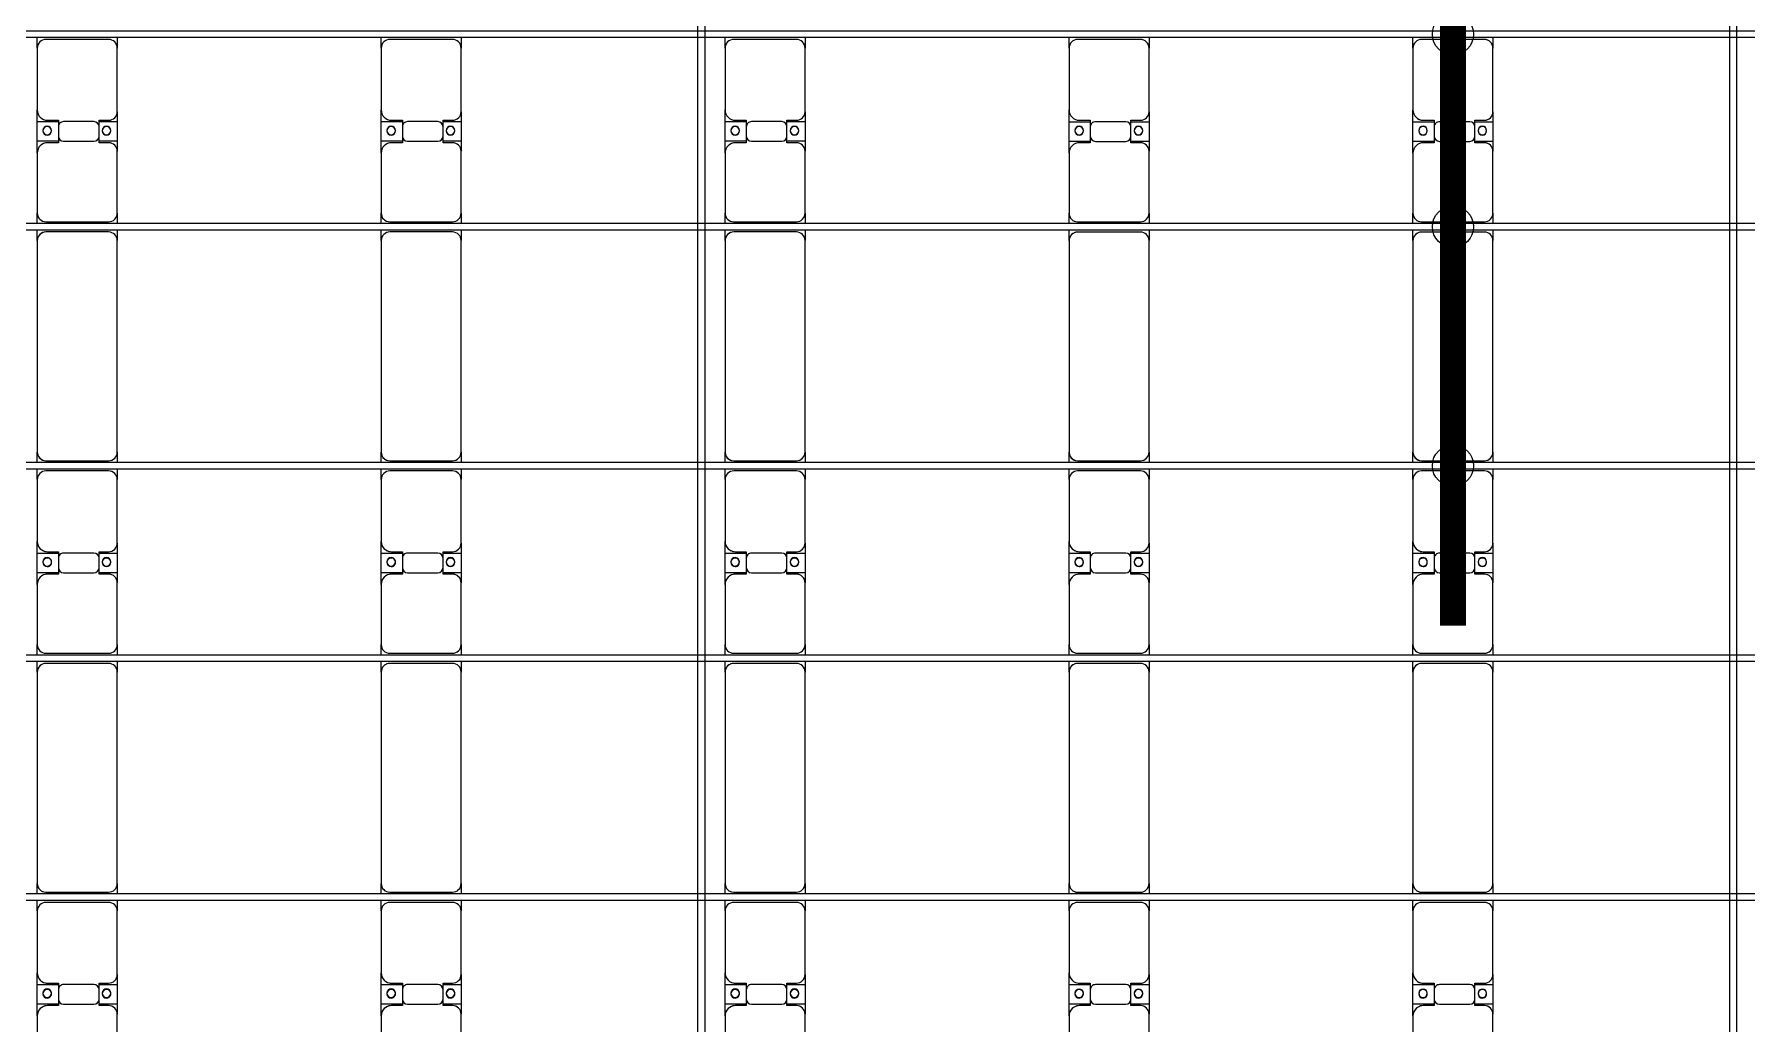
# Model space of a CAD drawing. Header units: millimetres. Extents: x -147246 to 112336, y -213734 to -86506.
# Drawn here: x -126364 to -116406, y -110382 to -104625 of the extents above; entities that cross this region are included whole.
import ezdxf

# ---------------------------------------------------------------- set-up
doc = ezdxf.new("R2010")
doc.units = ezdxf.units.MM
doc.layers.add('A-GENM', color=13, linetype='Continuous', lineweight=9)
doc.layers.add('S-BEAM', color=12, linetype='Continuous', lineweight=9)
doc.layers.add('GC-HOP 40x60 GIA CUONG', color=1, linetype='Continuous')

# ---------------------------------------------------------------- blocks, each defined once
blk = doc.blocks.new('Dai phao do pin - DẢI PHAO ĐỠ PIN-29641-BỐ TRÍ KHUNG KẾT CẤU BÈ PIN 05')
at = {"layer": 'A-GENM', "color": 7}
for p, q in [((8238.9, 223.4), (8299.7, 223.4)), ((8669.7, 223.4), (8299.7, 223.4)), ((8669.7, 223.4), (8842.2, 223.4)), ((8727.8, 223.4), (8900.3, 223.4)), ((8727.8, 118.2), (8727.8, 223.4)), ((8842.2, 223.4), (8842.2, 118.2)), ((9260.3, 223.4), (8900.3, 223.4)), ((9260.3, 223.4), (9318.9, 223.4)), ((9358.9, 223.4), (9419.7, 223.4)), ((10650.3, 223.4), (9419.7, 223.4)), ((10650.3, 223.4), (10708.9, 223.4)), ((10748.9, 223.4), (10809.7, 223.4)), ((11179.7, 223.4), (10809.7, 223.4)), ((11179.7, 223.4), (11352.2, 223.4)), ((11237.8, 223.4), (11410.3, 223.4)), ((11237.8, 118.2), (11237.8, 223.4)), ((11352.2, 223.4), (11352.2, 118.2)), ((11770.3, 223.4), (11410.3, 223.4)), ((11770.3, 223.4), (11828.9, 223.4)), ((11868.9, 223.4), (11929.7, 223.4)), ((13160.3, 223.4), (11929.7, 223.4)), ((13160.3, 223.4), (13218.9, 223.4)), ((13258.9, 223.4), (13319.7, 223.4)), ((13689.7, 223.4), (13319.7, 223.4)), ((13689.7, 223.4), (13862.2, 223.4)), ((13747.8, 223.4), (13920.3, 223.4)), ((13747.8, 118.2), (13747.8, 223.4)), ((13862.2, 223.4), (13862.2, 118.2)), ((14280.3, 223.4), (13920.3, 223.4)), ((8249.7, 173.4), (8249.7, -191.6)), ((8719.7, 118.2), (8719.7, 173.4)), ((8812.2, 118.2), (8719.7, 118.2)), ((8850.3, 118.2), (8757.8, 118.2)), ((8850.3, 173.4), (8850.3, 118.2)), ((9310.3, -191.6), (9310.3, 173.4)), ((9369.7, 173.4), (9369.7, -191.6)), ((10700.3, -191.6), (10700.3, 173.4)), ((10759.7, 173.4), (10759.7, -191.6)), ((11229.7, 118.2), (11229.7, 173.4)), ((11322.2, 118.2), (11229.7, 118.2)), ((11360.3, 118.2), (11267.8, 118.2)), ((11360.3, 173.4), (11360.3, 118.2)), ((11820.3, -191.6), (11820.3, 173.4)), ((11879.7, 173.4), (11879.7, -191.6)), ((13210.3, -191.6), (13210.3, 173.4)), ((13269.7, 173.4), (13269.7, -191.6)), ((13739.7, 118.2), (13739.7, 173.4)), ((13832.2, 118.2), (13739.7, 118.2)), ((13870.3, 118.2), (13777.8, 118.2)), ((13870.3, 173.4), (13870.3, 118.2)), ((8727.8, 88.2), (8727.8, -88.2)), ((8842.2, -88.2), (8842.2, 88.2)), ((11237.8, 88.2), (11237.8, -88.2)), ((11352.2, -88.2), (11352.2, 88.2)), ((13747.8, 88.2), (13747.8, -88.2)), ((13862.2, -88.2), (13862.2, 88.2)), ((8719.7, -181.6), (8719.7, -118.2)), ((8719.7, -118.2), (8812.2, -118.2)), ((8727.8, -241.6), (8727.8, -118.2)), ((8757.8, -118.2), (8850.3, -118.2)), ((8842.2, -118.2), (8842.2, -241.6)), ((8850.3, -118.2), (8850.3, -181.6)), ((11229.7, -181.6), (11229.7, -118.2)), ((11229.7, -118.2), (11322.2, -118.2)), ((11237.8, -241.6), (11237.8, -118.2)), ((11267.8, -118.2), (11360.3, -118.2)), ((11352.2, -118.2), (11352.2, -241.6)), ((11360.3, -118.2), (11360.3, -181.6)), ((13739.7, -181.6), (13739.7, -118.2)), ((13739.7, -118.2), (13832.2, -118.2)), ((13747.8, -241.6), (13747.8, -118.2)), ((13777.8, -118.2), (13870.3, -118.2)), ((13862.2, -118.2), (13862.2, -241.6)), ((13870.3, -118.2), (13870.3, -181.6)), ((8299.7, -241.6), (8238.9, -241.6)), ((8299.7, -241.6), (8659.7, -241.6)), ((8842.2, -241.6), (8659.7, -241.6)), ((8910.3, -241.6), (8727.8, -241.6)), ((8910.3, -241.6), (9260.3, -241.6)), ((9318.9, -241.6), (9260.3, -241.6)), ((9419.7, -241.6), (9358.9, -241.6)), ((9419.7, -241.6), (10650.3, -241.6)), ((10708.9, -241.6), (10650.3, -241.6)), ((10809.7, -241.6), (10748.9, -241.6)), ((10809.7, -241.6), (11169.7, -241.6)), ((11352.2, -241.6), (11169.7, -241.6)), ((11420.3, -241.6), (11237.8, -241.6)), ((11420.3, -241.6), (11770.3, -241.6)), ((11828.9, -241.6), (11770.3, -241.6)), ((11929.7, -241.6), (11868.9, -241.6)), ((11929.7, -241.6), (13160.3, -241.6)), ((13218.9, -241.6), (13160.3, -241.6)), ((13319.7, -241.6), (13258.9, -241.6)), ((13319.7, -241.6), (13679.7, -241.6)), ((13862.2, -241.6), (13679.7, -241.6)), ((13930.3, -241.6), (13747.8, -241.6)), ((13930.3, -241.6), (14280.3, -241.6))]:
    blk.add_line(p, q, dxfattribs=at)
for centre, radius, start, end in [((8299.7, 173.4), 50, 90, 180), ((8299.7, 173.4), 50, 135, 180), ((8669.7, 173.4), 50, 0, 90), ((8669.7, 173.4), 50, 0, 45), ((8900.3, 173.4), 50, 90, 180), ((8900.3, 173.4), 50, 135, 180), ((9260.3, 173.4), 50, 360, 90), ((9260.3, 173.4), 50, 0, 45), ((9419.7, 173.4), 50, 90, 180), ((9419.7, 173.4), 50, 90, 180), ((10650.3, 173.4), 50, 0, 90), ((10650.3, 173.4), 50, 45, 90), ((10809.7, 173.4), 50, 90, 180), ((10809.7, 173.4), 50, 135, 180), ((11179.7, 173.4), 50, 360, 90), ((11179.7, 173.4), 50, 360, 45), ((11410.3, 173.4), 50, 90, 180), ((11410.3, 173.4), 50, 135, 180), ((11770.3, 173.4), 50, 0, 90), ((11770.3, 173.4), 50, 0, 45), ((11929.7, 173.4), 50, 90, 180), ((11929.7, 173.4), 50, 90, 180), ((13160.3, 173.4), 50, 0, 90), ((13160.3, 173.4), 50, 45, 90), ((13319.7, 173.4), 50, 90, 180), ((13319.7, 173.4), 50, 135, 180), ((13689.7, 173.4), 50, 360, 90), ((13689.7, 173.4), 50, 360, 45), ((13920.3, 173.4), 50, 90, 180), ((13920.3, 173.4), 50, 135, 180), ((8757.8, 88.2), 30, 90, 180), ((8778.6, 161.8), 25, 0, 180), ((8778.6, 161.8), 25, 180, 360), ((8781.4, 161.8), 25, 0, 180), ((8781.4, 161.8), 25, 180, 360), ((8812.2, 88.2), 30, 0, 90), ((11267.8, 88.2), 30, 90, 180), ((11288.6, 161.8), 25, 0, 180), ((11288.6, 161.8), 25, 180, 0), ((11291.4, 161.8), 25, 0, 180), ((11291.4, 161.8), 25, 180, 0), ((11322.2, 88.2), 30, 0, 90), ((13777.8, 88.2), 30, 90, 180), ((13798.6, 161.8), 25, 0, 180), ((13798.6, 161.8), 25, 180, 0), ((13801.4, 161.8), 25, 360, 180), ((13801.4, 161.8), 25, 180, 360), ((13832.2, 88.2), 30, 0, 90), ((8757.8, -88.2), 30, 180, 270), ((8812.2, -88.2), 30, 270, 360), ((11267.8, -88.2), 30, 180, 270), ((11322.2, -88.2), 30, 270, 360), ((13777.8, -88.2), 30, 180, 270), ((13832.2, -88.2), 30, 270, 0), ((8299.7, -191.6), 50, 180, 270), ((8299.7, -191.6), 50, 180, 225), ((8659.7, -181.6), 60, 270, 0), ((8659.7, -181.6), 60, 330, 0), ((8778.6, -183.2), 25, 0, 180), ((8778.6, -183.2), 25, 180, 0), ((8781.4, -183.2), 25, 0, 180), ((8781.4, -183.2), 25, 180, 0), ((8910.3, -181.6), 60, 180, 270), ((8910.3, -181.6), 60, 180, 210), ((9260.3, -191.6), 50, 270, 360), ((9260.3, -191.6), 50, 315, 0), ((9419.7, -191.6), 50, 180, 270), ((9419.7, -191.6), 50, 180, 255), ((10650.3, -191.6), 50, 270, 0), ((10809.7, -191.6), 50, 180, 270), ((10809.7, -191.6), 50, 180, 225), ((11169.7, -181.6), 60, 270, 360), ((11169.7, -181.6), 60, 330, 360), ((11288.6, -183.2), 25, 360, 180), ((11288.6, -183.2), 25, 180, 0), ((11291.4, -183.2), 25, 360, 180), ((11291.4, -183.2), 25, 180, 360), ((11420.3, -181.6), 60, 180, 270), ((11420.3, -181.6), 60, 180, 210), ((11770.3, -191.6), 50, 270, 0), ((11770.3, -191.6), 50, 315, 0), ((11929.7, -191.6), 50, 180, 270), ((11929.7, -191.6), 50, 180, 255), ((13160.3, -191.6), 50, 270, 0), ((13319.7, -191.6), 50, 180, 270), ((13319.7, -191.6), 50, 180, 225), ((13679.7, -181.6), 60, 270, 360), ((13679.7, -181.6), 60, 330, 360), ((13798.6, -183.2), 25, 0, 180), ((13798.6, -183.2), 25, 180, 0), ((13801.4, -183.2), 25, 360, 180), ((13801.4, -183.2), 25, 180, 0), ((13930.3, -181.6), 60, 180, 270), ((13930.3, -181.6), 60, 180, 210), ((10650.3, -191.6), 50, 270, 345), ((13160.3, -191.6), 50, 270, 345)]:
    blk.add_arc(centre, radius, start, end, dxfattribs=at)
blk = doc.blocks.new('Dai phao do pin - DẢI PHAO ĐỠ PIN-29672-BỐ TRÍ KHUNG KẾT CẤU BÈ PIN 05')
at = {"layer": 'A-GENM', "color": 7}
for p, q in [((8238.9, 223.4), (8299.7, 223.4)), ((8669.7, 223.4), (8299.7, 223.4)), ((8669.7, 223.4), (8842.2, 223.4)), ((8727.8, 223.4), (8900.3, 223.4)), ((8727.8, 118.2), (8727.8, 223.4)), ((8842.2, 223.4), (8842.2, 118.2)), ((9260.3, 223.4), (8900.3, 223.4)), ((9260.3, 223.4), (9318.9, 223.4)), ((9358.9, 223.4), (9419.7, 223.4)), ((10650.3, 223.4), (9419.7, 223.4)), ((10650.3, 223.4), (10708.9, 223.4)), ((10748.9, 223.4), (10809.7, 223.4)), ((11179.7, 223.4), (10809.7, 223.4)), ((11179.7, 223.4), (11352.2, 223.4)), ((11237.8, 223.4), (11410.3, 223.4)), ((11237.8, 118.2), (11237.8, 223.4)), ((11352.2, 223.4), (11352.2, 118.2)), ((11770.3, 223.4), (11410.3, 223.4)), ((11770.3, 223.4), (11828.9, 223.4)), ((11868.9, 223.4), (11929.7, 223.4)), ((13160.3, 223.4), (11929.7, 223.4)), ((13160.3, 223.4), (13218.9, 223.4)), ((13258.9, 223.4), (13319.7, 223.4)), ((13689.7, 223.4), (13319.7, 223.4)), ((13689.7, 223.4), (13862.2, 223.4)), ((13747.8, 223.4), (13920.3, 223.4)), ((13747.8, 118.2), (13747.8, 223.4)), ((13862.2, 223.4), (13862.2, 118.2)), ((14280.3, 223.4), (13920.3, 223.4)), ((8249.7, 173.4), (8249.7, -191.6)), ((8719.7, 118.2), (8719.7, 173.4)), ((8812.2, 118.2), (8719.7, 118.2)), ((8850.3, 118.2), (8757.8, 118.2)), ((8850.3, 173.4), (8850.3, 118.2)), ((9310.3, -191.6), (9310.3, 173.4)), ((9369.7, 173.4), (9369.7, -191.6)), ((10700.3, -191.6), (10700.3, 173.4)), ((10759.7, 173.4), (10759.7, -191.6)), ((11229.7, 118.2), (11229.7, 173.4)), ((11322.2, 118.2), (11229.7, 118.2)), ((11360.3, 118.2), (11267.8, 118.2)), ((11360.3, 173.4), (11360.3, 118.2)), ((11820.3, -191.6), (11820.3, 173.4)), ((11879.7, 173.4), (11879.7, -191.6)), ((13210.3, -191.6), (13210.3, 173.4)), ((13269.7, 173.4), (13269.7, -191.6)), ((13739.7, 118.2), (13739.7, 173.4)), ((13832.2, 118.2), (13739.7, 118.2)), ((13870.3, 118.2), (13777.8, 118.2)), ((13870.3, 173.4), (13870.3, 118.2)), ((8727.8, 88.2), (8727.8, -88.2)), ((8842.2, -88.2), (8842.2, 88.2)), ((11237.8, 88.2), (11237.8, -88.2)), ((11352.2, -88.2), (11352.2, 88.2)), ((13747.8, 88.2), (13747.8, -88.2)), ((13862.2, -88.2), (13862.2, 88.2)), ((8719.7, -181.6), (8719.7, -118.2)), ((8719.7, -118.2), (8812.2, -118.2)), ((8727.8, -241.6), (8727.8, -118.2)), ((8757.8, -118.2), (8850.3, -118.2)), ((8842.2, -118.2), (8842.2, -241.6)), ((8850.3, -118.2), (8850.3, -181.6)), ((11229.7, -181.6), (11229.7, -118.2)), ((11229.7, -118.2), (11322.2, -118.2)), ((11237.8, -241.6), (11237.8, -118.2)), ((11267.8, -118.2), (11360.3, -118.2)), ((11352.2, -118.2), (11352.2, -241.6)), ((11360.3, -118.2), (11360.3, -181.6)), ((13739.7, -181.6), (13739.7, -118.2)), ((13739.7, -118.2), (13832.2, -118.2)), ((13747.8, -241.6), (13747.8, -118.2)), ((13777.8, -118.2), (13870.3, -118.2)), ((13862.2, -118.2), (13862.2, -241.6)), ((13870.3, -118.2), (13870.3, -181.6)), ((8299.7, -241.6), (8238.9, -241.6)), ((8299.7, -241.6), (8659.7, -241.6)), ((8842.2, -241.6), (8659.7, -241.6)), ((8910.3, -241.6), (8727.8, -241.6)), ((8910.3, -241.6), (9260.3, -241.6)), ((9318.9, -241.6), (9260.3, -241.6)), ((9419.7, -241.6), (9358.9, -241.6)), ((9419.7, -241.6), (10650.3, -241.6)), ((10708.9, -241.6), (10650.3, -241.6)), ((10809.7, -241.6), (10748.9, -241.6)), ((10809.7, -241.6), (11169.7, -241.6)), ((11352.2, -241.6), (11169.7, -241.6)), ((11420.3, -241.6), (11237.8, -241.6)), ((11420.3, -241.6), (11770.3, -241.6)), ((11828.9, -241.6), (11770.3, -241.6)), ((11929.7, -241.6), (11868.9, -241.6)), ((11929.7, -241.6), (13160.3, -241.6)), ((13218.9, -241.6), (13160.3, -241.6)), ((13319.7, -241.6), (13258.9, -241.6)), ((13319.7, -241.6), (13679.7, -241.6)), ((13862.2, -241.6), (13679.7, -241.6)), ((13930.3, -241.6), (13747.8, -241.6)), ((13930.3, -241.6), (14280.3, -241.6))]:
    blk.add_line(p, q, dxfattribs=at)
for centre, radius, start, end in [((8299.7, 173.4), 50, 90, 180), ((8299.7, 173.4), 50, 135, 180), ((8669.7, 173.4), 50, 0, 90), ((8669.7, 173.4), 50, 0, 45), ((8900.3, 173.4), 50, 90, 180), ((8900.3, 173.4), 50, 135, 180), ((9260.3, 173.4), 50, 360, 90), ((9260.3, 173.4), 50, 0, 45), ((9419.7, 173.4), 50, 90, 180), ((9419.7, 173.4), 50, 90, 180), ((10650.3, 173.4), 50, 0, 90), ((10650.3, 173.4), 50, 45, 90), ((10809.7, 173.4), 50, 90, 180), ((10809.7, 173.4), 50, 135, 180), ((11179.7, 173.4), 50, 360, 90), ((11179.7, 173.4), 50, 360, 45), ((11410.3, 173.4), 50, 90, 180), ((11410.3, 173.4), 50, 135, 180), ((11770.3, 173.4), 50, 0, 90), ((11770.3, 173.4), 50, 0, 45), ((11929.7, 173.4), 50, 90, 180), ((11929.7, 173.4), 50, 90, 180), ((13160.3, 173.4), 50, 0, 90), ((13160.3, 173.4), 50, 45, 90), ((13319.7, 173.4), 50, 90, 180), ((13319.7, 173.4), 50, 135, 180), ((13689.7, 173.4), 50, 360, 90), ((13689.7, 173.4), 50, 360, 45), ((13920.3, 173.4), 50, 90, 180), ((13920.3, 173.4), 50, 135, 180), ((8757.8, 88.2), 30, 90, 180), ((8778.6, 161.8), 25, 0, 180), ((8778.6, 161.8), 25, 180, 360), ((8781.4, 161.8), 25, 0, 180), ((8781.4, 161.8), 25, 180, 360), ((8812.2, 88.2), 30, 0, 90), ((11267.8, 88.2), 30, 90, 180), ((11288.6, 161.8), 25, 0, 180), ((11288.6, 161.8), 25, 180, 0), ((11291.4, 161.8), 25, 0, 180), ((11291.4, 161.8), 25, 180, 0), ((11322.2, 88.2), 30, 0, 90), ((13777.8, 88.2), 30, 90, 180), ((13798.6, 161.8), 25, 0, 180), ((13798.6, 161.8), 25, 180, 0), ((13801.4, 161.8), 25, 360, 180), ((13801.4, 161.8), 25, 180, 360), ((13832.2, 88.2), 30, 0, 90), ((8757.8, -88.2), 30, 180, 270), ((8812.2, -88.2), 30, 270, 360), ((11267.8, -88.2), 30, 180, 270), ((11322.2, -88.2), 30, 270, 360), ((13777.8, -88.2), 30, 180, 270), ((13832.2, -88.2), 30, 270, 0), ((8299.7, -191.6), 50, 180, 270), ((8299.7, -191.6), 50, 180, 225), ((8659.7, -181.6), 60, 270, 0), ((8659.7, -181.6), 60, 330, 0), ((8778.6, -183.2), 25, 0, 180), ((8778.6, -183.2), 25, 180, 0), ((8781.4, -183.2), 25, 0, 180), ((8781.4, -183.2), 25, 180, 0), ((8910.3, -181.6), 60, 180, 270), ((8910.3, -181.6), 60, 180, 210), ((9260.3, -191.6), 50, 270, 360), ((9260.3, -191.6), 50, 315, 0), ((9419.7, -191.6), 50, 180, 270), ((9419.7, -191.6), 50, 180, 255), ((10650.3, -191.6), 50, 270, 0), ((10809.7, -191.6), 50, 180, 270), ((10809.7, -191.6), 50, 180, 225), ((11169.7, -181.6), 60, 270, 360), ((11169.7, -181.6), 60, 330, 360), ((11288.6, -183.2), 25, 360, 180), ((11288.6, -183.2), 25, 180, 0), ((11291.4, -183.2), 25, 360, 180), ((11291.4, -183.2), 25, 180, 360), ((11420.3, -181.6), 60, 180, 270), ((11420.3, -181.6), 60, 180, 210), ((11770.3, -191.6), 50, 270, 0), ((11770.3, -191.6), 50, 315, 0), ((11929.7, -191.6), 50, 180, 270), ((11929.7, -191.6), 50, 180, 255), ((13160.3, -191.6), 50, 270, 0), ((13319.7, -191.6), 50, 180, 270), ((13319.7, -191.6), 50, 180, 225), ((13679.7, -181.6), 60, 270, 360), ((13679.7, -181.6), 60, 330, 360), ((13798.6, -183.2), 25, 0, 180), ((13798.6, -183.2), 25, 180, 0), ((13801.4, -183.2), 25, 360, 180), ((13801.4, -183.2), 25, 180, 0), ((13930.3, -181.6), 60, 180, 270), ((13930.3, -181.6), 60, 180, 210), ((10650.3, -191.6), 50, 270, 345), ((13160.3, -191.6), 50, 270, 345)]:
    blk.add_arc(centre, radius, start, end, dxfattribs=at)
blk = doc.blocks.new('Dai phao do pin - DẢI PHAO ĐỠ PIN-29703-BỐ TRÍ KHUNG KẾT CẤU BÈ PIN 05')
at = {"layer": 'A-GENM', "color": 7}
for p, q in [((8238.9, 223.4), (8299.7, 223.4)), ((8669.7, 223.4), (8299.7, 223.4)), ((8669.7, 223.4), (8842.2, 223.4)), ((8727.8, 223.4), (8900.3, 223.4)), ((8727.8, 118.2), (8727.8, 223.4)), ((8842.2, 223.4), (8842.2, 118.2)), ((9260.3, 223.4), (8900.3, 223.4)), ((9260.3, 223.4), (9318.9, 223.4)), ((9358.9, 223.4), (9419.7, 223.4)), ((10650.3, 223.4), (9419.7, 223.4)), ((10650.3, 223.4), (10708.9, 223.4)), ((10748.9, 223.4), (10809.7, 223.4)), ((11179.7, 223.4), (10809.7, 223.4)), ((11179.7, 223.4), (11352.2, 223.4)), ((11237.8, 223.4), (11410.3, 223.4)), ((11237.8, 118.2), (11237.8, 223.4)), ((11352.2, 223.4), (11352.2, 118.2)), ((11770.3, 223.4), (11410.3, 223.4)), ((11770.3, 223.4), (11828.9, 223.4)), ((11868.9, 223.4), (11929.7, 223.4)), ((13160.3, 223.4), (11929.7, 223.4)), ((13160.3, 223.4), (13218.9, 223.4)), ((13258.9, 223.4), (13319.7, 223.4)), ((13689.7, 223.4), (13319.7, 223.4)), ((13689.7, 223.4), (13862.2, 223.4)), ((13747.8, 223.4), (13920.3, 223.4)), ((13747.8, 118.2), (13747.8, 223.4)), ((13862.2, 223.4), (13862.2, 118.2)), ((14280.3, 223.4), (13920.3, 223.4)), ((8249.7, 173.4), (8249.7, -191.6)), ((8719.7, 118.2), (8719.7, 173.4)), ((8812.2, 118.2), (8719.7, 118.2)), ((8850.3, 118.2), (8757.8, 118.2)), ((8850.3, 173.4), (8850.3, 118.2)), ((9310.3, -191.6), (9310.3, 173.4)), ((9369.7, 173.4), (9369.7, -191.6)), ((10700.3, -191.6), (10700.3, 173.4)), ((10759.7, 173.4), (10759.7, -191.6)), ((11229.7, 118.2), (11229.7, 173.4)), ((11322.2, 118.2), (11229.7, 118.2)), ((11360.3, 118.2), (11267.8, 118.2)), ((11360.3, 173.4), (11360.3, 118.2)), ((11820.3, -191.6), (11820.3, 173.4)), ((11879.7, 173.4), (11879.7, -191.6)), ((13210.3, -191.6), (13210.3, 173.4)), ((13269.7, 173.4), (13269.7, -191.6)), ((13739.7, 118.2), (13739.7, 173.4)), ((13832.2, 118.2), (13739.7, 118.2)), ((13870.3, 118.2), (13777.8, 118.2)), ((13870.3, 173.4), (13870.3, 118.2)), ((8727.8, 88.2), (8727.8, -88.2)), ((8842.2, -88.2), (8842.2, 88.2)), ((11237.8, 88.2), (11237.8, -88.2)), ((11352.2, -88.2), (11352.2, 88.2)), ((13747.8, 88.2), (13747.8, -88.2)), ((13862.2, -88.2), (13862.2, 88.2)), ((8719.7, -181.6), (8719.7, -118.2)), ((8719.7, -118.2), (8812.2, -118.2)), ((8727.8, -241.6), (8727.8, -118.2)), ((8757.8, -118.2), (8850.3, -118.2)), ((8842.2, -118.2), (8842.2, -241.6)), ((8850.3, -118.2), (8850.3, -181.6)), ((11229.7, -181.6), (11229.7, -118.2)), ((11229.7, -118.2), (11322.2, -118.2)), ((11237.8, -241.6), (11237.8, -118.2)), ((11267.8, -118.2), (11360.3, -118.2)), ((11352.2, -118.2), (11352.2, -241.6)), ((11360.3, -118.2), (11360.3, -181.6)), ((13739.7, -181.6), (13739.7, -118.2)), ((13739.7, -118.2), (13832.2, -118.2)), ((13747.8, -241.6), (13747.8, -118.2)), ((13777.8, -118.2), (13870.3, -118.2)), ((13862.2, -118.2), (13862.2, -241.6)), ((13870.3, -118.2), (13870.3, -181.6)), ((8299.7, -241.6), (8238.9, -241.6)), ((8299.7, -241.6), (8659.7, -241.6)), ((8842.2, -241.6), (8659.7, -241.6)), ((8910.3, -241.6), (8727.8, -241.6)), ((8910.3, -241.6), (9260.3, -241.6)), ((9318.9, -241.6), (9260.3, -241.6)), ((9419.7, -241.6), (9358.9, -241.6)), ((9419.7, -241.6), (10650.3, -241.6)), ((10708.9, -241.6), (10650.3, -241.6)), ((10809.7, -241.6), (10748.9, -241.6)), ((10809.7, -241.6), (11169.7, -241.6)), ((11352.2, -241.6), (11169.7, -241.6)), ((11420.3, -241.6), (11237.8, -241.6)), ((11420.3, -241.6), (11770.3, -241.6)), ((11828.9, -241.6), (11770.3, -241.6)), ((11929.7, -241.6), (11868.9, -241.6)), ((11929.7, -241.6), (13160.3, -241.6)), ((13218.9, -241.6), (13160.3, -241.6)), ((13319.7, -241.6), (13258.9, -241.6)), ((13319.7, -241.6), (13679.7, -241.6)), ((13862.2, -241.6), (13679.7, -241.6)), ((13930.3, -241.6), (13747.8, -241.6)), ((13930.3, -241.6), (14280.3, -241.6))]:
    blk.add_line(p, q, dxfattribs=at)
for centre, radius, start, end in [((8299.7, 173.4), 50, 90, 180), ((8299.7, 173.4), 50, 135, 180), ((8669.7, 173.4), 50, 0, 90), ((8669.7, 173.4), 50, 0, 45), ((8900.3, 173.4), 50, 90, 180), ((8900.3, 173.4), 50, 135, 180), ((9260.3, 173.4), 50, 360, 90), ((9260.3, 173.4), 50, 0, 45), ((9419.7, 173.4), 50, 90, 180), ((9419.7, 173.4), 50, 90, 180), ((10650.3, 173.4), 50, 0, 90), ((10650.3, 173.4), 50, 45, 90), ((10809.7, 173.4), 50, 90, 180), ((10809.7, 173.4), 50, 135, 180), ((11179.7, 173.4), 50, 360, 90), ((11179.7, 173.4), 50, 360, 45), ((11410.3, 173.4), 50, 90, 180), ((11410.3, 173.4), 50, 135, 180), ((11770.3, 173.4), 50, 0, 90), ((11770.3, 173.4), 50, 0, 45), ((11929.7, 173.4), 50, 90, 180), ((11929.7, 173.4), 50, 90, 180), ((13160.3, 173.4), 50, 0, 90), ((13160.3, 173.4), 50, 45, 90), ((13319.7, 173.4), 50, 90, 180), ((13319.7, 173.4), 50, 135, 180), ((13689.7, 173.4), 50, 360, 90), ((13689.7, 173.4), 50, 360, 45), ((13920.3, 173.4), 50, 90, 180), ((13920.3, 173.4), 50, 135, 180), ((8757.8, 88.2), 30, 90, 180), ((8778.6, 161.8), 25, 0, 180), ((8778.6, 161.8), 25, 180, 360), ((8781.4, 161.8), 25, 0, 180), ((8781.4, 161.8), 25, 180, 360), ((8812.2, 88.2), 30, 0, 90), ((11267.8, 88.2), 30, 90, 180), ((11288.6, 161.8), 25, 0, 180), ((11288.6, 161.8), 25, 180, 0), ((11291.4, 161.8), 25, 0, 180), ((11291.4, 161.8), 25, 180, 0), ((11322.2, 88.2), 30, 0, 90), ((13777.8, 88.2), 30, 90, 180), ((13798.6, 161.8), 25, 0, 180), ((13798.6, 161.8), 25, 180, 0), ((13801.4, 161.8), 25, 360, 180), ((13801.4, 161.8), 25, 180, 360), ((13832.2, 88.2), 30, 0, 90), ((8757.8, -88.2), 30, 180, 270), ((8812.2, -88.2), 30, 270, 360), ((11267.8, -88.2), 30, 180, 270), ((11322.2, -88.2), 30, 270, 360), ((13777.8, -88.2), 30, 180, 270), ((13832.2, -88.2), 30, 270, 0), ((8299.7, -191.6), 50, 180, 270), ((8299.7, -191.6), 50, 180, 225), ((8659.7, -181.6), 60, 270, 0), ((8659.7, -181.6), 60, 330, 0), ((8778.6, -183.2), 25, 0, 180), ((8778.6, -183.2), 25, 180, 0), ((8781.4, -183.2), 25, 0, 180), ((8781.4, -183.2), 25, 180, 0), ((8910.3, -181.6), 60, 180, 270), ((8910.3, -181.6), 60, 180, 210), ((9260.3, -191.6), 50, 270, 360), ((9260.3, -191.6), 50, 315, 0), ((9419.7, -191.6), 50, 180, 270), ((9419.7, -191.6), 50, 180, 255), ((10650.3, -191.6), 50, 270, 0), ((10809.7, -191.6), 50, 180, 270), ((10809.7, -191.6), 50, 180, 225), ((11169.7, -181.6), 60, 270, 360), ((11169.7, -181.6), 60, 330, 360), ((11288.6, -183.2), 25, 360, 180), ((11288.6, -183.2), 25, 180, 0), ((11291.4, -183.2), 25, 360, 180), ((11291.4, -183.2), 25, 180, 360), ((11420.3, -181.6), 60, 180, 270), ((11420.3, -181.6), 60, 180, 210), ((11770.3, -191.6), 50, 270, 0), ((11770.3, -191.6), 50, 315, 0), ((11929.7, -191.6), 50, 180, 270), ((11929.7, -191.6), 50, 180, 255), ((13160.3, -191.6), 50, 270, 0), ((13319.7, -191.6), 50, 180, 270), ((13319.7, -191.6), 50, 180, 225), ((13679.7, -181.6), 60, 270, 360), ((13679.7, -181.6), 60, 330, 360), ((13798.6, -183.2), 25, 0, 180), ((13798.6, -183.2), 25, 180, 0), ((13801.4, -183.2), 25, 360, 180), ((13801.4, -183.2), 25, 180, 0), ((13930.3, -181.6), 60, 180, 270), ((13930.3, -181.6), 60, 180, 210), ((10650.3, -191.6), 50, 270, 345), ((13160.3, -191.6), 50, 270, 345)]:
    blk.add_arc(centre, radius, start, end, dxfattribs=at)
blk = doc.blocks.new('Dai phao do pin - DẢI PHAO ĐỠ PIN-29734-BỐ TRÍ KHUNG KẾT CẤU BÈ PIN 05')
at = {"layer": 'A-GENM', "color": 7}
for p, q in [((8238.9, 223.4), (8299.7, 223.4)), ((8669.7, 223.4), (8299.7, 223.4)), ((8669.7, 223.4), (8842.2, 223.4)), ((8727.8, 223.4), (8900.3, 223.4)), ((8727.8, 118.2), (8727.8, 223.4)), ((8842.2, 223.4), (8842.2, 118.2)), ((9260.3, 223.4), (8900.3, 223.4)), ((9260.3, 223.4), (9318.9, 223.4)), ((9358.9, 223.4), (9419.7, 223.4)), ((10650.3, 223.4), (9419.7, 223.4)), ((10650.3, 223.4), (10708.9, 223.4)), ((10748.9, 223.4), (10809.7, 223.4)), ((11179.7, 223.4), (10809.7, 223.4)), ((11179.7, 223.4), (11352.2, 223.4)), ((11237.8, 223.4), (11410.3, 223.4)), ((11237.8, 118.2), (11237.8, 223.4)), ((11352.2, 223.4), (11352.2, 118.2)), ((11770.3, 223.4), (11410.3, 223.4)), ((11770.3, 223.4), (11828.9, 223.4)), ((11868.9, 223.4), (11929.7, 223.4)), ((13160.3, 223.4), (11929.7, 223.4)), ((13160.3, 223.4), (13218.9, 223.4)), ((13258.9, 223.4), (13319.7, 223.4)), ((13689.7, 223.4), (13319.7, 223.4)), ((13689.7, 223.4), (13862.2, 223.4)), ((13747.8, 223.4), (13920.3, 223.4)), ((13747.8, 118.2), (13747.8, 223.4)), ((13862.2, 223.4), (13862.2, 118.2)), ((14280.3, 223.4), (13920.3, 223.4)), ((8249.7, 173.4), (8249.7, -191.6)), ((8719.7, 118.2), (8719.7, 173.4)), ((8812.2, 118.2), (8719.7, 118.2)), ((8850.3, 118.2), (8757.8, 118.2)), ((8850.3, 173.4), (8850.3, 118.2)), ((9310.3, -191.6), (9310.3, 173.4)), ((9369.7, 173.4), (9369.7, -191.6)), ((10700.3, -191.6), (10700.3, 173.4)), ((10759.7, 173.4), (10759.7, -191.6)), ((11229.7, 118.2), (11229.7, 173.4)), ((11322.2, 118.2), (11229.7, 118.2)), ((11360.3, 118.2), (11267.8, 118.2)), ((11360.3, 173.4), (11360.3, 118.2)), ((11820.3, -191.6), (11820.3, 173.4)), ((11879.7, 173.4), (11879.7, -191.6)), ((13210.3, -191.6), (13210.3, 173.4)), ((13269.7, 173.4), (13269.7, -191.6)), ((13739.7, 118.2), (13739.7, 173.4)), ((13832.2, 118.2), (13739.7, 118.2)), ((13870.3, 118.2), (13777.8, 118.2)), ((13870.3, 173.4), (13870.3, 118.2)), ((8727.8, 88.2), (8727.8, -88.2)), ((8842.2, -88.2), (8842.2, 88.2)), ((11237.8, 88.2), (11237.8, -88.2)), ((11352.2, -88.2), (11352.2, 88.2)), ((13747.8, 88.2), (13747.8, -88.2)), ((13862.2, -88.2), (13862.2, 88.2)), ((8719.7, -181.6), (8719.7, -118.2)), ((8719.7, -118.2), (8812.2, -118.2)), ((8727.8, -241.6), (8727.8, -118.2)), ((8757.8, -118.2), (8850.3, -118.2)), ((8842.2, -118.2), (8842.2, -241.6)), ((8850.3, -118.2), (8850.3, -181.6)), ((11229.7, -181.6), (11229.7, -118.2)), ((11229.7, -118.2), (11322.2, -118.2)), ((11237.8, -241.6), (11237.8, -118.2)), ((11267.8, -118.2), (11360.3, -118.2)), ((11352.2, -118.2), (11352.2, -241.6)), ((11360.3, -118.2), (11360.3, -181.6)), ((13739.7, -181.6), (13739.7, -118.2)), ((13739.7, -118.2), (13832.2, -118.2)), ((13747.8, -241.6), (13747.8, -118.2)), ((13777.8, -118.2), (13870.3, -118.2)), ((13862.2, -118.2), (13862.2, -241.6)), ((13870.3, -118.2), (13870.3, -181.6)), ((8299.7, -241.6), (8238.9, -241.6)), ((8299.7, -241.6), (8659.7, -241.6)), ((8842.2, -241.6), (8659.7, -241.6)), ((8910.3, -241.6), (8727.8, -241.6)), ((8910.3, -241.6), (9260.3, -241.6)), ((9318.9, -241.6), (9260.3, -241.6)), ((9419.7, -241.6), (9358.9, -241.6)), ((9419.7, -241.6), (10650.3, -241.6)), ((10708.9, -241.6), (10650.3, -241.6)), ((10809.7, -241.6), (10748.9, -241.6)), ((10809.7, -241.6), (11169.7, -241.6)), ((11352.2, -241.6), (11169.7, -241.6)), ((11420.3, -241.6), (11237.8, -241.6)), ((11420.3, -241.6), (11770.3, -241.6)), ((11828.9, -241.6), (11770.3, -241.6)), ((11929.7, -241.6), (11868.9, -241.6)), ((11929.7, -241.6), (13160.3, -241.6)), ((13218.9, -241.6), (13160.3, -241.6)), ((13319.7, -241.6), (13258.9, -241.6)), ((13319.7, -241.6), (13679.7, -241.6)), ((13862.2, -241.6), (13679.7, -241.6)), ((13930.3, -241.6), (13747.8, -241.6)), ((13930.3, -241.6), (14280.3, -241.6))]:
    blk.add_line(p, q, dxfattribs=at)
for centre, radius, start, end in [((8299.7, 173.4), 50, 90, 180), ((8299.7, 173.4), 50, 135, 180), ((8669.7, 173.4), 50, 0, 90), ((8669.7, 173.4), 50, 0, 45), ((8900.3, 173.4), 50, 90, 180), ((8900.3, 173.4), 50, 135, 180), ((9260.3, 173.4), 50, 360, 90), ((9260.3, 173.4), 50, 0, 45), ((9419.7, 173.4), 50, 90, 180), ((9419.7, 173.4), 50, 90, 180), ((10650.3, 173.4), 50, 0, 90), ((10650.3, 173.4), 50, 45, 90), ((10809.7, 173.4), 50, 90, 180), ((10809.7, 173.4), 50, 135, 180), ((11179.7, 173.4), 50, 360, 90), ((11179.7, 173.4), 50, 360, 45), ((11410.3, 173.4), 50, 90, 180), ((11410.3, 173.4), 50, 135, 180), ((11770.3, 173.4), 50, 0, 90), ((11770.3, 173.4), 50, 0, 45), ((11929.7, 173.4), 50, 90, 180), ((11929.7, 173.4), 50, 90, 180), ((13160.3, 173.4), 50, 0, 90), ((13160.3, 173.4), 50, 45, 90), ((13319.7, 173.4), 50, 90, 180), ((13319.7, 173.4), 50, 135, 180), ((13689.7, 173.4), 50, 360, 90), ((13689.7, 173.4), 50, 360, 45), ((13920.3, 173.4), 50, 90, 180), ((13920.3, 173.4), 50, 135, 180), ((8757.8, 88.2), 30, 90, 180), ((8778.6, 161.8), 25, 0, 180), ((8778.6, 161.8), 25, 180, 360), ((8781.4, 161.8), 25, 0, 180), ((8781.4, 161.8), 25, 180, 360), ((8812.2, 88.2), 30, 0, 90), ((11267.8, 88.2), 30, 90, 180), ((11288.6, 161.8), 25, 0, 180), ((11288.6, 161.8), 25, 180, 0), ((11291.4, 161.8), 25, 0, 180), ((11291.4, 161.8), 25, 180, 0), ((11322.2, 88.2), 30, 0, 90), ((13777.8, 88.2), 30, 90, 180), ((13798.6, 161.8), 25, 0, 180), ((13798.6, 161.8), 25, 180, 0), ((13801.4, 161.8), 25, 360, 180), ((13801.4, 161.8), 25, 180, 360), ((13832.2, 88.2), 30, 0, 90), ((8757.8, -88.2), 30, 180, 270), ((8812.2, -88.2), 30, 270, 360), ((11267.8, -88.2), 30, 180, 270), ((11322.2, -88.2), 30, 270, 360), ((13777.8, -88.2), 30, 180, 270), ((13832.2, -88.2), 30, 270, 0), ((8299.7, -191.6), 50, 180, 270), ((8299.7, -191.6), 50, 180, 225), ((8659.7, -181.6), 60, 270, 0), ((8659.7, -181.6), 60, 330, 0), ((8778.6, -183.2), 25, 0, 180), ((8778.6, -183.2), 25, 180, 0), ((8781.4, -183.2), 25, 0, 180), ((8781.4, -183.2), 25, 180, 0), ((8910.3, -181.6), 60, 180, 270), ((8910.3, -181.6), 60, 180, 210), ((9260.3, -191.6), 50, 270, 360), ((9260.3, -191.6), 50, 315, 0), ((9419.7, -191.6), 50, 180, 270), ((9419.7, -191.6), 50, 180, 255), ((10650.3, -191.6), 50, 270, 0), ((10809.7, -191.6), 50, 180, 270), ((10809.7, -191.6), 50, 180, 225), ((11169.7, -181.6), 60, 270, 360), ((11169.7, -181.6), 60, 330, 360), ((11288.6, -183.2), 25, 360, 180), ((11288.6, -183.2), 25, 180, 0), ((11291.4, -183.2), 25, 360, 180), ((11291.4, -183.2), 25, 180, 360), ((11420.3, -181.6), 60, 180, 270), ((11420.3, -181.6), 60, 180, 210), ((11770.3, -191.6), 50, 270, 0), ((11770.3, -191.6), 50, 315, 0), ((11929.7, -191.6), 50, 180, 270), ((11929.7, -191.6), 50, 180, 255), ((13160.3, -191.6), 50, 270, 0), ((13319.7, -191.6), 50, 180, 270), ((13319.7, -191.6), 50, 180, 225), ((13679.7, -181.6), 60, 270, 360), ((13679.7, -181.6), 60, 330, 360), ((13798.6, -183.2), 25, 0, 180), ((13798.6, -183.2), 25, 180, 0), ((13801.4, -183.2), 25, 360, 180), ((13801.4, -183.2), 25, 180, 0), ((13930.3, -181.6), 60, 180, 270), ((13930.3, -181.6), 60, 180, 210), ((10650.3, -191.6), 50, 270, 345), ((13160.3, -191.6), 50, 270, 345)]:
    blk.add_arc(centre, radius, start, end, dxfattribs=at)
blk = doc.blocks.new('Dai phao do pin - DẢI PHAO ĐỠ PIN-29765-BỐ TRÍ KHUNG KẾT CẤU BÈ PIN 05')
at = {"layer": 'A-GENM', "color": 7}
for p, q in [((8238.9, 223.4), (8299.7, 223.4)), ((8669.7, 223.4), (8299.7, 223.4)), ((8669.7, 223.4), (8842.2, 223.4)), ((8727.8, 223.4), (8900.3, 223.4)), ((8727.8, 118.2), (8727.8, 223.4)), ((8842.2, 223.4), (8842.2, 118.2)), ((9260.3, 223.4), (8900.3, 223.4)), ((9260.3, 223.4), (9318.9, 223.4)), ((9358.9, 223.4), (9419.7, 223.4)), ((10650.3, 223.4), (9419.7, 223.4)), ((10650.3, 223.4), (10708.9, 223.4)), ((10748.9, 223.4), (10809.7, 223.4)), ((11179.7, 223.4), (10809.7, 223.4)), ((11179.7, 223.4), (11352.2, 223.4)), ((11237.8, 223.4), (11410.3, 223.4)), ((11237.8, 118.2), (11237.8, 223.4)), ((11352.2, 223.4), (11352.2, 118.2)), ((11770.3, 223.4), (11410.3, 223.4)), ((11770.3, 223.4), (11828.9, 223.4)), ((11868.9, 223.4), (11929.7, 223.4)), ((13160.3, 223.4), (11929.7, 223.4)), ((13160.3, 223.4), (13218.9, 223.4)), ((13258.9, 223.4), (13319.7, 223.4)), ((13689.7, 223.4), (13319.7, 223.4)), ((13689.7, 223.4), (13862.2, 223.4)), ((13747.8, 223.4), (13920.3, 223.4)), ((13747.8, 118.2), (13747.8, 223.4)), ((13862.2, 223.4), (13862.2, 118.2)), ((14280.3, 223.4), (13920.3, 223.4)), ((8249.7, 173.4), (8249.7, -191.6)), ((8719.7, 118.2), (8719.7, 173.4)), ((8812.2, 118.2), (8719.7, 118.2)), ((8850.3, 118.2), (8757.8, 118.2)), ((8850.3, 173.4), (8850.3, 118.2)), ((9310.3, -191.6), (9310.3, 173.4)), ((9369.7, 173.4), (9369.7, -191.6)), ((10700.3, -191.6), (10700.3, 173.4)), ((10759.7, 173.4), (10759.7, -191.6)), ((11229.7, 118.2), (11229.7, 173.4)), ((11322.2, 118.2), (11229.7, 118.2)), ((11360.3, 118.2), (11267.8, 118.2)), ((11360.3, 173.4), (11360.3, 118.2)), ((11820.3, -191.6), (11820.3, 173.4)), ((11879.7, 173.4), (11879.7, -191.6)), ((13210.3, -191.6), (13210.3, 173.4)), ((13269.7, 173.4), (13269.7, -191.6)), ((13739.7, 118.2), (13739.7, 173.4)), ((13832.2, 118.2), (13739.7, 118.2)), ((13870.3, 118.2), (13777.8, 118.2)), ((13870.3, 173.4), (13870.3, 118.2)), ((8727.8, 88.2), (8727.8, -88.2)), ((8842.2, -88.2), (8842.2, 88.2)), ((11237.8, 88.2), (11237.8, -88.2)), ((11352.2, -88.2), (11352.2, 88.2)), ((13747.8, 88.2), (13747.8, -88.2)), ((13862.2, -88.2), (13862.2, 88.2)), ((8719.7, -181.6), (8719.7, -118.2)), ((8719.7, -118.2), (8812.2, -118.2)), ((8727.8, -241.6), (8727.8, -118.2)), ((8757.8, -118.2), (8850.3, -118.2)), ((8842.2, -118.2), (8842.2, -241.6)), ((8850.3, -118.2), (8850.3, -181.6)), ((11229.7, -181.6), (11229.7, -118.2)), ((11229.7, -118.2), (11322.2, -118.2)), ((11237.8, -241.6), (11237.8, -118.2)), ((11267.8, -118.2), (11360.3, -118.2)), ((11352.2, -118.2), (11352.2, -241.6)), ((11360.3, -118.2), (11360.3, -181.6)), ((13739.7, -181.6), (13739.7, -118.2)), ((13739.7, -118.2), (13832.2, -118.2)), ((13747.8, -241.6), (13747.8, -118.2)), ((13777.8, -118.2), (13870.3, -118.2)), ((13862.2, -118.2), (13862.2, -241.6)), ((13870.3, -118.2), (13870.3, -181.6)), ((8299.7, -241.6), (8238.9, -241.6)), ((8299.7, -241.6), (8659.7, -241.6)), ((8842.2, -241.6), (8659.7, -241.6)), ((8910.3, -241.6), (8727.8, -241.6)), ((8910.3, -241.6), (9260.3, -241.6)), ((9318.9, -241.6), (9260.3, -241.6)), ((9419.7, -241.6), (9358.9, -241.6)), ((9419.7, -241.6), (10650.3, -241.6)), ((10708.9, -241.6), (10650.3, -241.6)), ((10809.7, -241.6), (10748.9, -241.6)), ((10809.7, -241.6), (11169.7, -241.6)), ((11352.2, -241.6), (11169.7, -241.6)), ((11420.3, -241.6), (11237.8, -241.6)), ((11420.3, -241.6), (11770.3, -241.6)), ((11828.9, -241.6), (11770.3, -241.6)), ((11929.7, -241.6), (11868.9, -241.6)), ((11929.7, -241.6), (13160.3, -241.6)), ((13218.9, -241.6), (13160.3, -241.6)), ((13319.7, -241.6), (13258.9, -241.6)), ((13319.7, -241.6), (13679.7, -241.6)), ((13862.2, -241.6), (13679.7, -241.6)), ((13930.3, -241.6), (13747.8, -241.6)), ((13930.3, -241.6), (14280.3, -241.6))]:
    blk.add_line(p, q, dxfattribs=at)
for centre, radius, start, end in [((8299.7, 173.4), 50, 90, 180), ((8299.7, 173.4), 50, 135, 180), ((8669.7, 173.4), 50, 0, 90), ((8669.7, 173.4), 50, 0, 45), ((8900.3, 173.4), 50, 90, 180), ((8900.3, 173.4), 50, 135, 180), ((9260.3, 173.4), 50, 360, 90), ((9260.3, 173.4), 50, 0, 45), ((9419.7, 173.4), 50, 90, 180), ((9419.7, 173.4), 50, 90, 180), ((10650.3, 173.4), 50, 0, 90), ((10650.3, 173.4), 50, 45, 90), ((10809.7, 173.4), 50, 90, 180), ((10809.7, 173.4), 50, 135, 180), ((11179.7, 173.4), 50, 360, 90), ((11179.7, 173.4), 50, 360, 45), ((11410.3, 173.4), 50, 90, 180), ((11410.3, 173.4), 50, 135, 180), ((11770.3, 173.4), 50, 0, 90), ((11770.3, 173.4), 50, 0, 45), ((11929.7, 173.4), 50, 90, 180), ((11929.7, 173.4), 50, 90, 180), ((13160.3, 173.4), 50, 0, 90), ((13160.3, 173.4), 50, 45, 90), ((13319.7, 173.4), 50, 90, 180), ((13319.7, 173.4), 50, 135, 180), ((13689.7, 173.4), 50, 360, 90), ((13689.7, 173.4), 50, 360, 45), ((13920.3, 173.4), 50, 90, 180), ((13920.3, 173.4), 50, 135, 180), ((8757.8, 88.2), 30, 90, 180), ((8778.6, 161.8), 25, 0, 180), ((8778.6, 161.8), 25, 180, 360), ((8781.4, 161.8), 25, 0, 180), ((8781.4, 161.8), 25, 180, 360), ((8812.2, 88.2), 30, 0, 90), ((11267.8, 88.2), 30, 90, 180), ((11288.6, 161.8), 25, 0, 180), ((11288.6, 161.8), 25, 180, 0), ((11291.4, 161.8), 25, 0, 180), ((11291.4, 161.8), 25, 180, 0), ((11322.2, 88.2), 30, 0, 90), ((13777.8, 88.2), 30, 90, 180), ((13798.6, 161.8), 25, 0, 180), ((13798.6, 161.8), 25, 180, 0), ((13801.4, 161.8), 25, 360, 180), ((13801.4, 161.8), 25, 180, 360), ((13832.2, 88.2), 30, 0, 90), ((8757.8, -88.2), 30, 180, 270), ((8812.2, -88.2), 30, 270, 360), ((11267.8, -88.2), 30, 180, 270), ((11322.2, -88.2), 30, 270, 360), ((13777.8, -88.2), 30, 180, 270), ((13832.2, -88.2), 30, 270, 0), ((8299.7, -191.6), 50, 180, 270), ((8299.7, -191.6), 50, 180, 225), ((8659.7, -181.6), 60, 270, 0), ((8659.7, -181.6), 60, 330, 0), ((8778.6, -183.2), 25, 0, 180), ((8778.6, -183.2), 25, 180, 0), ((8781.4, -183.2), 25, 0, 180), ((8781.4, -183.2), 25, 180, 0), ((8910.3, -181.6), 60, 180, 270), ((8910.3, -181.6), 60, 180, 210), ((9260.3, -191.6), 50, 270, 360), ((9260.3, -191.6), 50, 315, 0), ((9419.7, -191.6), 50, 180, 270), ((9419.7, -191.6), 50, 180, 255), ((10650.3, -191.6), 50, 270, 0), ((10809.7, -191.6), 50, 180, 270), ((10809.7, -191.6), 50, 180, 225), ((11169.7, -181.6), 60, 270, 360), ((11169.7, -181.6), 60, 330, 360), ((11288.6, -183.2), 25, 360, 180), ((11288.6, -183.2), 25, 180, 0), ((11291.4, -183.2), 25, 360, 180), ((11291.4, -183.2), 25, 180, 360), ((11420.3, -181.6), 60, 180, 270), ((11420.3, -181.6), 60, 180, 210), ((11770.3, -191.6), 50, 270, 0), ((11770.3, -191.6), 50, 315, 0), ((11929.7, -191.6), 50, 180, 270), ((11929.7, -191.6), 50, 180, 255), ((13160.3, -191.6), 50, 270, 0), ((13319.7, -191.6), 50, 180, 270), ((13319.7, -191.6), 50, 180, 225), ((13679.7, -181.6), 60, 270, 360), ((13679.7, -181.6), 60, 330, 360), ((13798.6, -183.2), 25, 0, 180), ((13798.6, -183.2), 25, 180, 0), ((13801.4, -183.2), 25, 360, 180), ((13801.4, -183.2), 25, 180, 0), ((13930.3, -181.6), 60, 180, 270), ((13930.3, -181.6), 60, 180, 210), ((10650.3, -191.6), 50, 270, 345), ((13160.3, -191.6), 50, 270, 345)]:
    blk.add_arc(centre, radius, start, end, dxfattribs=at)
blk = doc.blocks.new('Dầm C52 - Dầm C52-18765-BỐ TRÍ KHUNG KẾT CẤU BÈ PIN 05')
at = {"layer": 'S-BEAM', "color": 1}
for p, q in [((-74474.3, 20), (74474.3, 20)), ((74474.3, -20), (-74474.3, -20))]:
    blk.add_line(p, q, dxfattribs=at)
blk = doc.blocks.new('Dầm C52 - Dầm C52-18766-BỐ TRÍ KHUNG KẾT CẤU BÈ PIN 05')
at = {"layer": 'S-BEAM', "color": 1}
for p, q in [((-74474.3, 20), (74474.3, 20)), ((74474.3, -20), (-74474.3, -20))]:
    blk.add_line(p, q, dxfattribs=at)
blk = doc.blocks.new('Dầm C52 - Dầm C52-18767-BỐ TRÍ KHUNG KẾT CẤU BÈ PIN 05')
at = {"layer": 'S-BEAM', "color": 1}
for p, q in [((-74474.3, 20), (74474.3, 20)), ((74474.3, -20), (-74474.3, -20))]:
    blk.add_line(p, q, dxfattribs=at)
blk = doc.blocks.new('Dầm C52 - Hộp 40x60-38180-BỐ TRÍ KHUNG KẾT CẤU BÈ PIN 05')
at = {"layer": 'S-BEAM', "color": 3, "lineweight": 25}
for p, q in [((-38419.7, 20), (38419.7, 20)), ((38419.7, -20), (-38419.7, -20))]:
    blk.add_line(p, q, dxfattribs=at)
blk = doc.blocks.new('HOBANMONG_BEPIN 5_rvt-1-BỐ TRÍ KHUNG KẾT CẤU BÈ PIN 05')
at = {"layer": 'A-GENM', "color": 3, "lineweight": 25, "rotation": 269.9997710125194}
for name, p in [('Dai phao do pin - DẢI PHAO ĐỠ PIN-29641-BỐ TRÍ KHUNG KẾT CẤU BÈ PIN 05', (-126105.5, -96405.7)), ('Dai phao do pin - DẢI PHAO ĐỠ PIN-29672-BỐ TRÍ KHUNG KẾT CẤU BÈ PIN 05', (-124105.5, -96405.7)), ('Dai phao do pin - DẢI PHAO ĐỠ PIN-29703-BỐ TRÍ KHUNG KẾT CẤU BÈ PIN 05', (-122105.5, -96405.7)), ('Dai phao do pin - DẢI PHAO ĐỠ PIN-29734-BỐ TRÍ KHUNG KẾT CẤU BÈ PIN 05', (-120105.5, -96405.8)), ('Dai phao do pin - DẢI PHAO ĐỠ PIN-29765-BỐ TRÍ KHUNG KẾT CẤU BÈ PIN 05', (-118105.5, -96405.8))]:
    blk.add_blockref(name, p, dxfattribs=at)
at = {"layer": 'S-BEAM', "color": 3, "lineweight": 25}
for name, p, rotation in [('Dầm C52 - Hộp 40x60-38180-BỐ TRÍ KHUNG KẾT CẤU BÈ PIN 05', (-122485.6, -130974.3), 269.9997710125197), ('Dầm C52 - Hộp 40x60-38180-BỐ TRÍ KHUNG KẾT CẤU BÈ PIN 05', (-116485.6, -130974.3), 269.9997710125197), ('Dầm C52 - Dầm C52-18765-BỐ TRÍ KHUNG KẾT CẤU BÈ PIN 05', (-66079.8, -104624.9), 179.9997710135151), ('Dầm C52 - Dầm C52-18765-BỐ TRÍ KHUNG KẾT CẤU BÈ PIN 05', (-66079.9, -105744.9), 179.9997710135151), ('Dầm C52 - Dầm C52-18766-BỐ TRÍ KHUNG KẾT CẤU BÈ PIN 05', (-66079.9, -107134.9), 179.9997710135151), ('Dầm C52 - Dầm C52-18766-BỐ TRÍ KHUNG KẾT CẤU BÈ PIN 05', (-66079.9, -108254.9), 179.9997710135151), ('Dầm C52 - Dầm C52-18767-BỐ TRÍ KHUNG KẾT CẤU BÈ PIN 05', (-66079.9, -109644.9), 179.9997710135151)]:
    blk.add_blockref(name, p, dxfattribs=dict(at, rotation=rotation))

msp = doc.modelspace()

# ---------------------------------------------------------------- linework, layer by layer
at = {"layer": 'GC-HOP 40x60 GIA CUONG', "const_width": 150}
msp.add_lwpolyline([(-118114.6, -108065.9), (-118114.6, -93065.9)], dxfattribs=at)
at = {"layer": 'GC-HOP 40x60 GIA CUONG'}
for centre in [(-118114.6, -104624.9), (-118114.6, -105744.9), (-118114.6, -107134.9)]:
    msp.add_circle(centre, 120, dxfattribs=at)

# ---------------------------------------------------------------- block references
at = {"lineweight": 5}
msp.add_blockref('HOBANMONG_BEPIN 5_rvt-1-BỐ TRÍ KHUNG KẾT CẤU BÈ PIN 05', (0, 0), dxfattribs=at)

doc.saveas('drawing.dxf')
